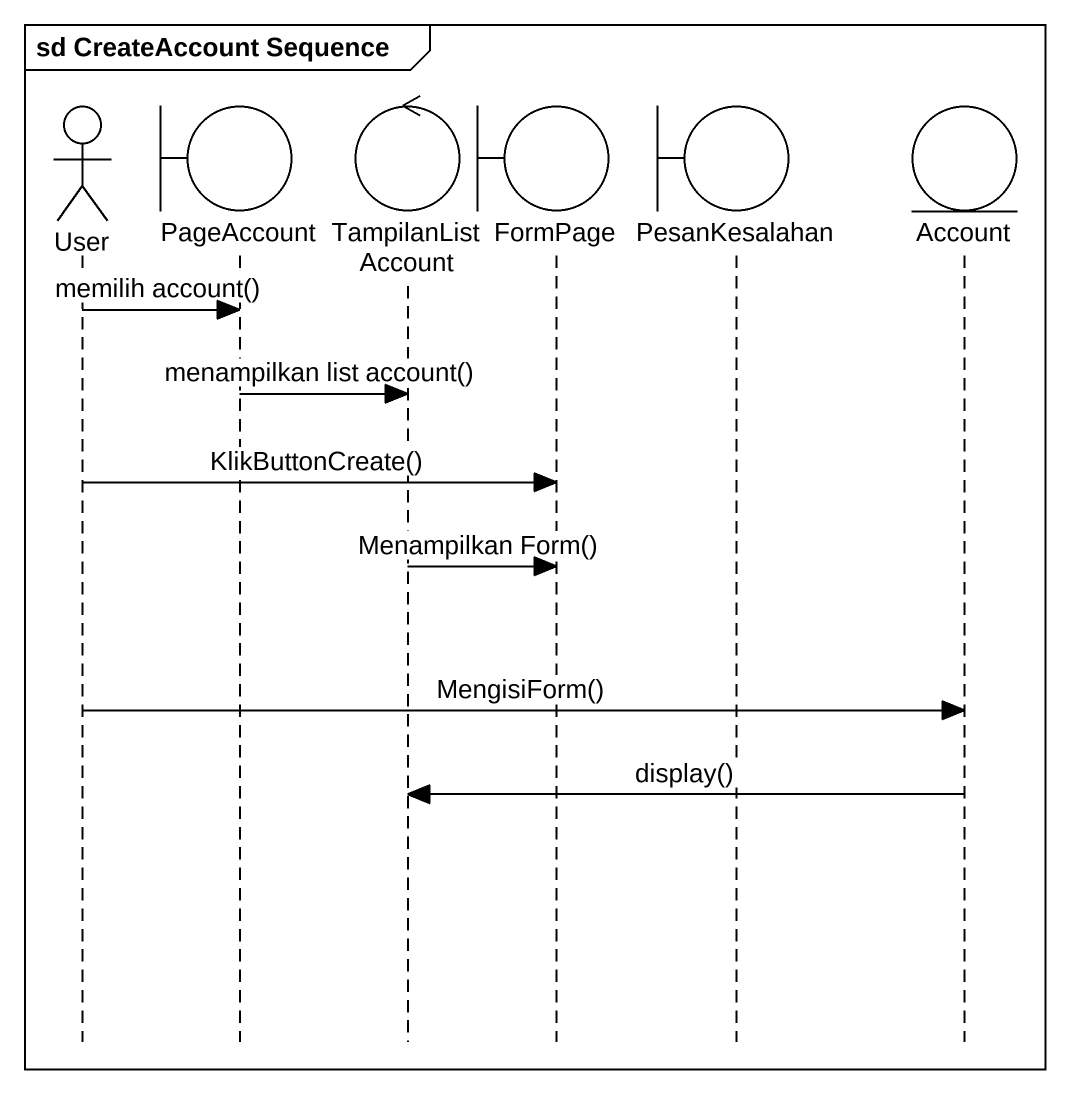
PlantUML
@startuml
mainframe sd CreateAccount Sequence
hide footbox
actor User
boundary PageAccount
control TampilanListAccount
boundary FormPage
boundary PesanKesalahan
entity Account

User -> PageAccount : memilih account()
PageAccount -> TampilanListAccount : menampilkan list account()
User -> FormPage : KlikButtonCreate()
TampilanListAccount -> FormPage : Menampilkan Form()
User -> Account : MengisiForm()
Account -> TampilanListAccount : display()
@enduml
